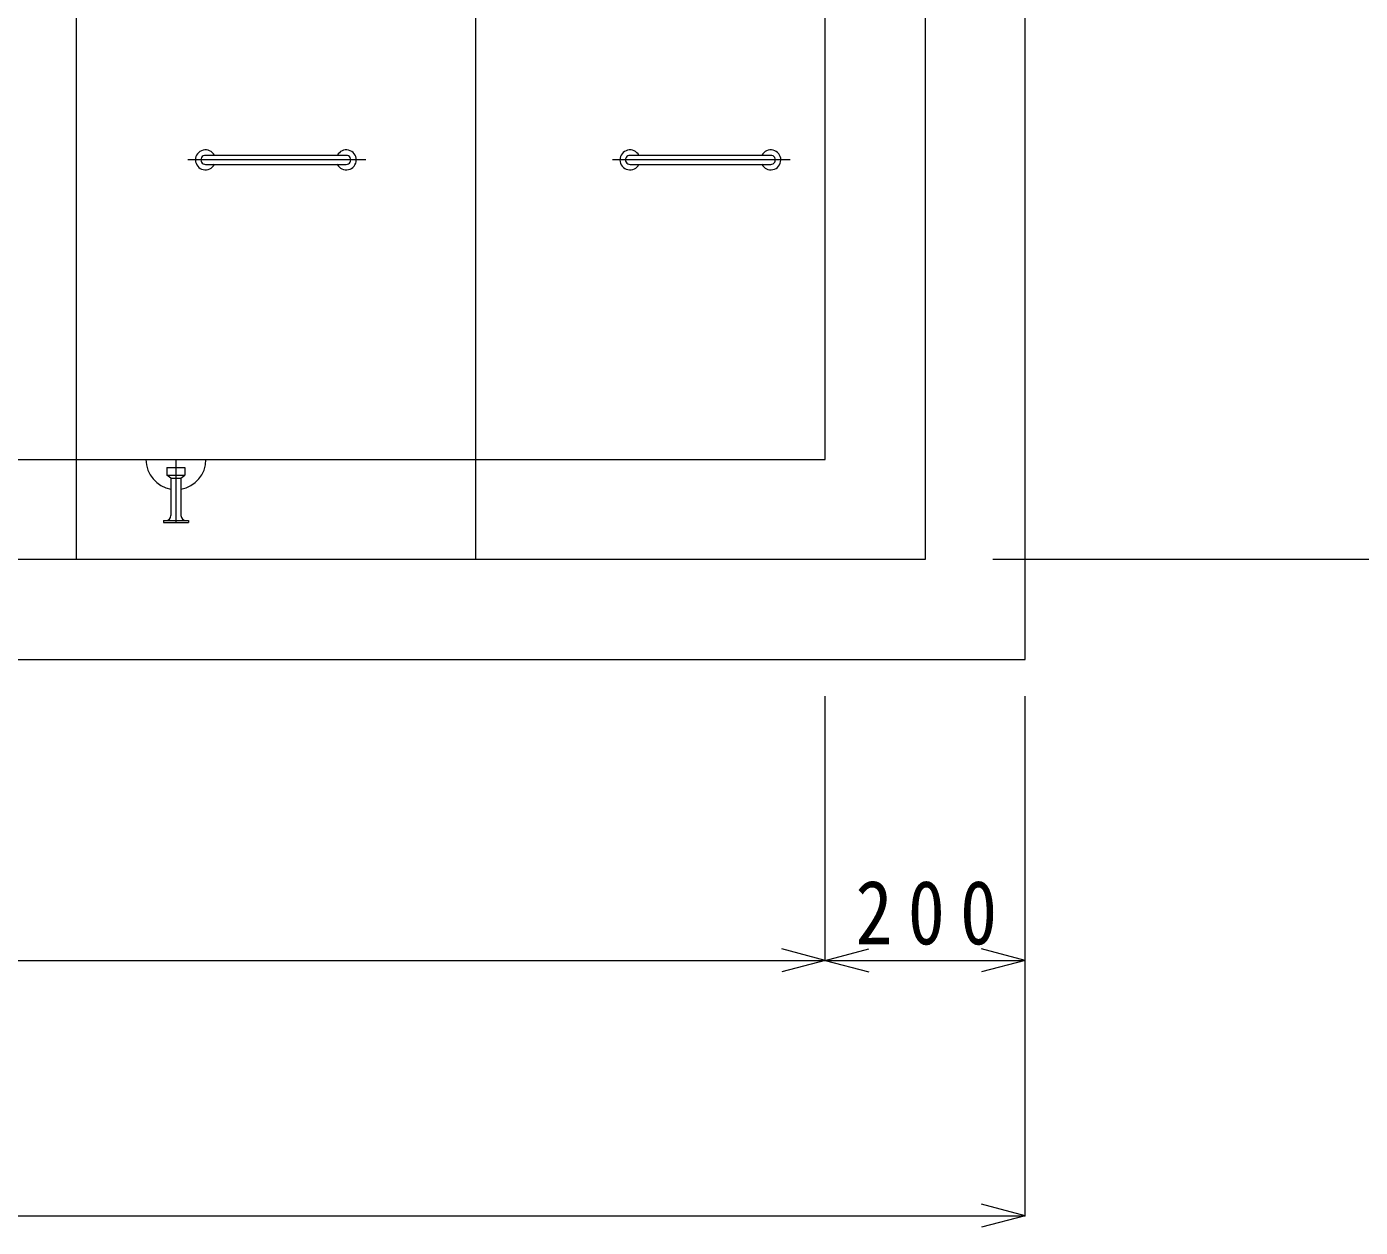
# Model space of a CAD drawing. Units: millimetres at full size, sheet at 1:30; details may follow other scales. Extents: x -5968 to 5968, y -4228 to 4228.
# Drawn here: x -2865 to -1530, y 372 to 1574 of the extents above; entities that cross this region are included whole.
import ezdxf

# ---------------------------------------------------------------- set-up
doc = ezdxf.new("R2010")
doc.units = ezdxf.units.MM
doc.header["$LTSCALE"] = 30
for name, color, linetype, lineweight in [('0-1_製品図', 4, 'Continuous', 9), ('0-6_寸法', 4, 'Continuous', 9), ('0-A_蓋', 1, 'Continuous', 18)]:
    doc.layers.add(name, color=color, linetype=linetype, lineweight=lineweight)
doc.styles.add('ＭＳ ゴシック', font='')
doc.styles.get('ＭＳ ゴシック').set_extended_font_data('MS Gothic')

msp = doc.modelspace()

# ---------------------------------------------------------------- linework, layer by layer
at = {"layer": '0-1_製品図'}
for p, q in [((-2745.93, 1140.46), (-2685.93, 1140.46)), ((-2724.93, 1132.46), (-2724.93, 1124.96)), ((-2724.93, 1132.46), (-2706.93, 1132.46)), ((-2724.93, 1124.96), (-2706.93, 1124.96)), ((-2720.93, 1121.96), (-2724.93, 1124.96)), ((-2720.93, 1121.96), (-2720.93, 1084.46)), ((-2720.93, 1121.96), (-2710.93, 1121.96)), ((-2710.93, 1121.96), (-2706.93, 1124.96)), ((-2710.93, 1121.96), (-2710.93, 1084.46)), ((-2706.93, 1132.46), (-2706.93, 1124.96)), ((-2728.43, 1079.46), (-2728.43, 1077.46)), ((-2728.43, 1079.46), (-2703.43, 1079.46)), ((-2728.43, 1077.46), (-2703.43, 1077.46)), ((-2703.43, 1079.46), (-2703.43, 1077.46))]:
    msp.add_line(p, q, dxfattribs=at)
at = {"layer": '0-1_製品図', "color": 3}
msp.add_lwpolyline([(-4765.93, 1140.46), (-2065.93, 1140.46), (-2065.93, 2140.46), (-4765.93, 2140.46)], close=True, dxfattribs=at)
at = {"layer": '0-1_製品図'}
for centre, radius, start, end in [((-2715.93, 1140.46), 30, 180, 260.40593), ((-2715.93, 1140.46), 30, 279.59407, 0), ((-2725.93, 1084.46), 5, 270, 0), ((-2705.93, 1084.46), 5, 180, 270)]:
    msp.add_arc(centre, radius, start, end, dxfattribs=at)
at = {"layer": '0-6_寸法'}
for p, q in [((-2715.93, 1140.46), (-2715.93, 1077.46)), ((-2065.93, 639.1), (-2065.93, 903.52)), ((-1865.93, 639.1), (-1865.93, 903.52)), ((-2065.93, 639.1), (-2109.39, 650.75)), ((-2065.93, 639.1), (-2022.46, 650.75)), ((-1865.93, 639.1), (-1909.39, 650.75)), ((-4765.93, 639.1), (-2065.93, 639.1)), ((-2065.93, 639.1), (-2109.39, 627.46)), ((-2065.93, 639.1), (-1865.93, 639.1)), ((-2065.93, 639.1), (-2022.46, 627.46)), ((-1865.93, 639.1), (-1909.39, 627.46)), ((-1865.93, 383.5), (-1865.93, 639.1)), ((-1865.93, 383.5), (-1909.39, 395.15)), ((-4965.93, 383.5), (-1865.93, 383.5)), ((-1865.93, 383.5), (-1909.39, 371.85))]:
    msp.add_line(p, q, dxfattribs=at)
at = {"layer": '0-6_寸法', "color": 3}
msp.add_lwpolyline([(-4965.93, 940.46), (-1865.93, 940.46), (-1865.93, 2340.46), (-4965.93, 2340.46)], close=True, dxfattribs=at)
at = {"layer": '0-A_蓋', "color": 7, "lineweight": 9}
for p, q in [((-2815.93, 2240.46), (-2815.93, 1040.46)), ((-2415.93, 2240.46), (-2415.93, 1040.46)), ((-1965.93, 2240.46), (-1965.93, 1040.46)), ((-1965.93, 1040.46), (-4865.93, 1040.46))]:
    msp.add_line(p, q, dxfattribs=at)
at = {"layer": '0-A_蓋'}
for p, q in [((-2545.53, 1444.96), (-2686.32, 1444.96)), ((-2120.53, 1444.96), (-2261.32, 1444.96)), ((-2686.33, 1435.96), (-2545.53, 1435.96)), ((-2261.33, 1435.96), (-2120.53, 1435.96))]:
    msp.add_line(p, q, dxfattribs=at)
at = {"layer": '0-A_蓋', "color": 5}
for p, q in [((-2525.93, 1440.46), (-2703.93, 1440.46)), ((-2100.93, 1440.46), (-2278.93, 1440.46))]:
    msp.add_line(p, q, dxfattribs=at)
at = {"layer": '0-A_蓋', "color": 4, "lineweight": 9}
msp.add_line((-1223.1, 1040.46), (-1898.15, 1040.46), dxfattribs=at)
at = {"layer": '0-A_蓋'}
for centre, radius, start, end in [((-2686.43, 1440.46), 10, 26.56505, 334.46257), ((-2686.43, 1440.46), 4.5, 88.66778, 271.27303), ((-2545.43, 1440.46), 10, 205.53743, 153.43495), ((-2545.43, 1440.46), 4.5, 268.72697, 91.33222), ((-2261.43, 1440.46), 10, 26.56505, 334.46257), ((-2261.43, 1440.46), 4.5, 88.66778, 271.27303), ((-2120.43, 1440.46), 10, 205.53743, 153.43495), ((-2120.43, 1440.46), 4.5, 268.72697, 91.33222)]:
    msp.add_arc(centre, radius, start, end, dxfattribs=at)

# ---------------------------------------------------------------- texts
at = {"layer": '0-6_寸法', "color": 7, "insert": (-2035.6, 654.1), "char_height": 64.15, "attachment_point": 7, "style": 'ＭＳ ゴシック'}
msp.add_mtext('\\T1.41;\\W0.85;200', dxfattribs=at)

doc.saveas('drawing.dxf')
